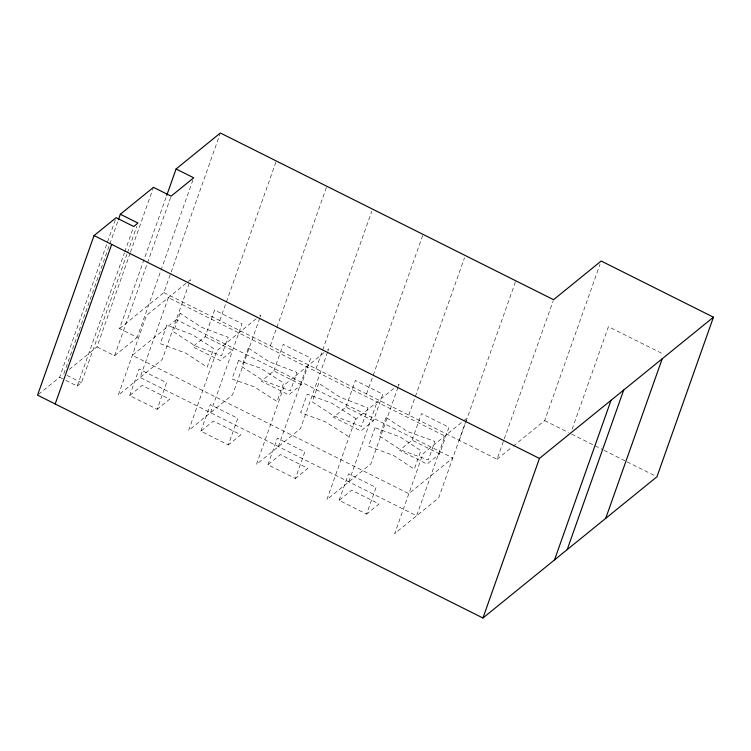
<?xml version="1.0" encoding="UTF-8"?>
<svg xmlns="http://www.w3.org/2000/svg" width="751" height="751" viewBox="0 0 751 751"><rect width="100%" height="100%" fill="white"/><g stroke="black" fill="none" stroke-linecap="round" stroke-linejoin="round"><path stroke-width="0.56" stroke-dasharray="3.75 2.82" d="M38.432 394.444L59.601 377.255L115.72 218.785M63.835 373.82L109.43 245.061M109.824 243.953L118.001 220.85M65.825 380.372L77.231 386.08L124.384 252.918M124.779 251.82L133.349 227.6M77.231 386.08L81.465 382.635L127.06 253.876M127.454 252.777L136.804 226.37M69.205 369.454L96.973 346.906L130.101 253.359M130.486 252.261L153.091 188.435M192.941 179.996L137.217 337.368L119.578 328.544L166.346 196.49M96.973 346.906L114.603 355.73L170.721 197.25M119.578 328.544L163.878 292.58L219.996 134.11M129.67 395.57L139.095 368.976L166.553 382.719L157.137 409.314L129.67 395.57L142.174 385.423L169.632 399.166L157.137 409.314M205.164 336.655L232.622 350.388L220.127 360.546L192.669 346.802L205.164 336.655L214.579 310.06L242.047 323.794L210.543 412.675M219.799 320.555L226.032 302.944M226.417 301.846L275.917 162.085M200.874 431.196L210.289 404.601L237.757 418.335L228.332 444.93L200.874 431.196L213.368 421.048L240.836 434.782L228.332 444.93M259.724 318.199L232.613 394.754L188.642 430.464L216.898 350.67L258.222 317.119M260.109 317.119L260.869 314.969L259.104 316.396M270.332 345.835L326.45 187.365M273.833 371.003L283.249 344.409L310.707 358.152L301.292 384.747L288.797 394.895L261.329 381.161L273.833 371.003L301.292 384.747M267.919 464.738L277.335 438.143L304.803 451.886L295.387 478.481L267.919 464.738L280.423 454.59L307.882 468.333L295.387 478.481M278.377 446.61L306.633 366.826M316.04 368.703L322.273 351.102M322.667 350.004L371.764 211.331M327.558 352.135L300.447 428.69L256.476 464.4L284.732 384.615L326.056 351.055M327.943 351.055L328.703 348.905L326.938 350.341M345.939 407.08L355.354 380.485L382.813 394.228L373.397 420.823L360.902 430.971L333.435 417.227L345.939 407.08L373.397 420.823M366.572 393.993L372.806 376.382M373.2 375.284L422.691 235.514M339.123 500.363L348.539 473.768L376.007 487.502L366.582 514.097L339.123 500.363L351.618 490.215L379.086 503.949L366.582 514.097M348.793 481.842L377.049 402.057M397.974 387.366L370.863 463.921L326.892 499.631L355.683 418.41L331.754 403.156L307.215 394.162L300.653 412.665L325.192 421.668L349.131 436.922M398.359 386.286L399.119 384.136L397.354 385.563M408.788 415.106L464.512 257.734M412.074 440.17L421.499 413.576L448.957 427.319L439.542 453.914L427.037 464.062L399.579 450.328L412.074 440.17L439.542 453.914M466.183 420.222L438.697 497.857L394.726 533.567L422.982 453.782L462.541 421.658M459.312 440.386L465.554 422.785M465.939 421.686L515.43 281.916M163.878 292.58L497.049 459.274L553.168 300.804M513.224 446.141L544.672 420.598L600.011 264.333M572.149 429.15L608.441 326.647L663.922 354.406M186.041 283.324L146.483 315.448L118.226 395.233L162.207 359.522L190.454 279.738L186.924 282.601M114.603 355.73L137.217 337.368M355.148 419.837L396.472 386.286M463.423 420.935L466.953 418.072M497.049 459.274L512.332 446.864M544.672 420.598L568.507 432.529M571.633 434.087L603.034 449.793M604.076 450.318L626.062 461.321M627.085 461.837L654.881 475.74M66.942 375.378L81.465 382.635M59.601 377.255L64.783 379.846M168.384 297.659L140.127 377.443L416.627 515.777L444.874 435.993L168.384 297.659M166.806 325.155L160.254 343.667L185.666 353.101L207.182 367.145L213.735 348.642L192.218 334.589L166.806 325.155M180.109 313.28L173.547 331.782L195.119 345.864L221.583 355.814L228.135 337.302L201.672 327.352L180.109 313.28M238.574 360.471L232.021 378.983L254.138 386.774L277.091 401.532L283.643 383.019L260.7 368.262L238.574 360.471M248.29 348.042L241.738 366.554L262.54 380.241L290.374 390.886L296.927 372.374L269.093 361.738L248.29 348.042M318.743 383.301L312.191 401.804L333.444 415.688L361.419 426.437L367.981 407.924L339.996 397.176L318.743 383.301M375.04 427.704L368.488 446.207L393.571 455.481L414.317 469.14L420.879 450.628L400.133 436.969L375.04 427.704M386.061 417.528L379.499 436.04L401.072 450.112L428.352 459.922L434.904 441.41L407.624 431.6L386.061 417.528M176.325 319.626L132.354 355.336L408.854 493.67L452.825 457.96L176.325 319.626"/><path stroke-width="1.13" d="M118.395 219.743L120.338 214.242L137.977 223.066L133.734 226.502L116.105 217.687L94.053 235.589L37.55 395.157L482.94 617.998L656.947 476.772L713.45 317.194L601.185 261.029L553.562 299.696L220.381 133.002L176.091 168.975L166.741 195.382M55.18 403.982L111.692 244.413M482.94 617.998L539.443 458.42L713.45 317.194M554.529 559.852L611.042 400.283M567.202 549.563L623.715 389.994M605.738 518.274L662.241 358.706M120.338 214.242L153.486 187.328L171.115 196.152L193.72 177.799L176.091 168.975M94.053 235.589L539.443 458.42"/></g></svg>
